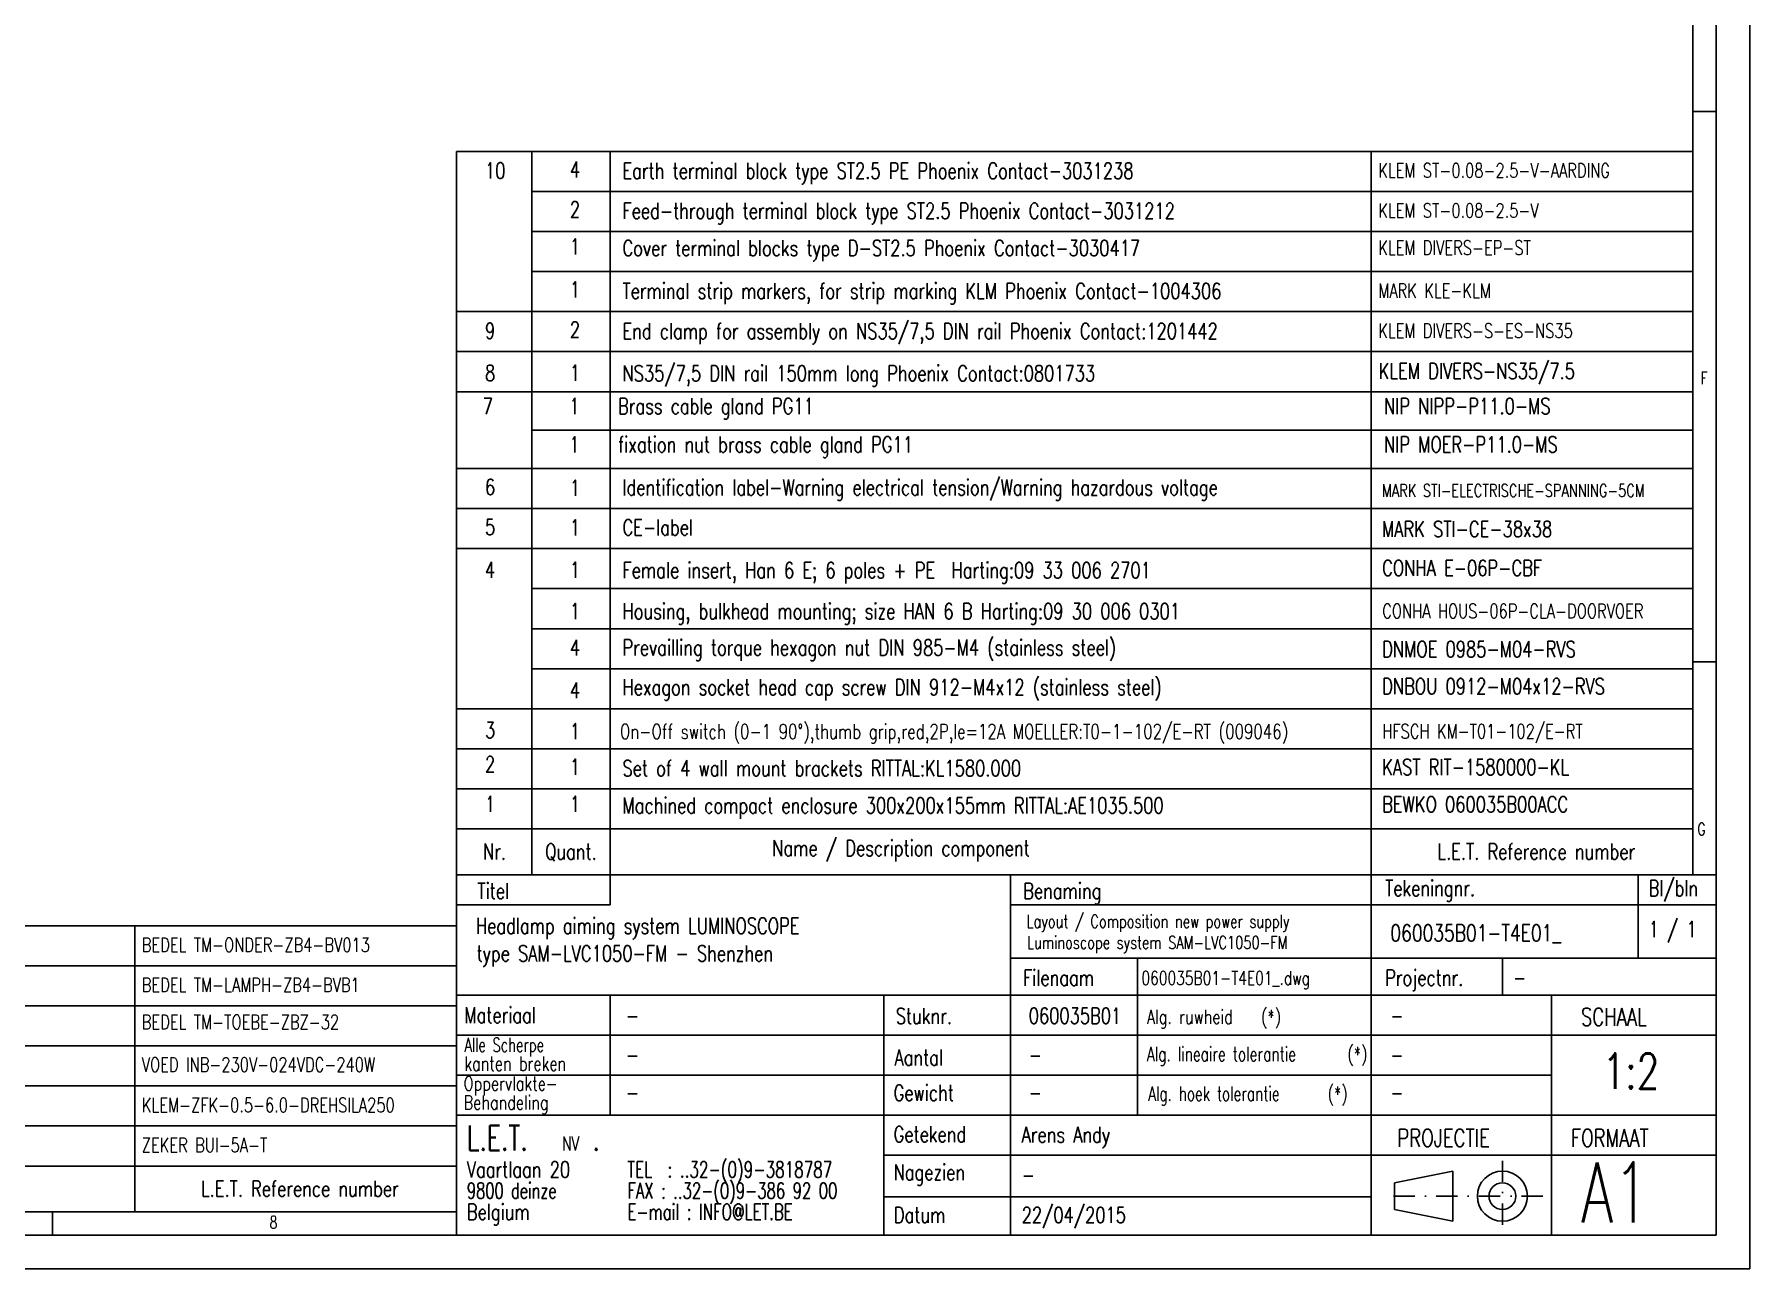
# Model space of a CAD drawing. Extents: x 4137 to 28680, y 2446 to 6814.
# Drawn here: x 7283 to 7797, y 2446 to 2815 of the extents above; entities that cross this region are included whole.
import ezdxf

# ---------------------------------------------------------------- set-up
doc = ezdxf.new("R2010")
doc.units = 0
doc.header["$LTSCALE"] = 0.5
doc.linetypes.add('DASHDOT', pattern=[25.4, 12.7, -6.35, 0, -6.35])
doc.layers.get('0').update_dxf_attribs({"linetype": 'CONTINUOUS'})
for name, color, linetype in [('DIM', 5, 'CONTINUOUS'), ('HLIJN', 1, 'DASHDOT'), ('VOL', 2, 'CONTINUOUS')]:
    doc.layers.add(name, color=color, linetype=linetype)
doc.styles.get("Standard").update_dxf_attribs({"font": 'simplex.shx'})

# ---------------------------------------------------------------- blocks, each defined once
blk = doc.blocks.new('SW_NOTE_0')
at = {"color": 0, "linetype": 'Continuous', "width": 0.7}
for s, height, p in [('L.E.T.', 3.704, (0, 1.35)), ('NV', 2.117, (14.27, 1.33)), ('.', 3.7, (18.81, 1.35))]:
    blk.add_text(s, height=height, dxfattribs=at).set_placement(p)
blk = doc.blocks.new('SW_NOTE_1')
at = {"color": 0, "linetype": 'Continuous'}
for s, height, width, p in [('Vaartlaan 20', 2.3813, 0.75, (0, 0.66)), ('9800 deinze', 2.3813, 0.675, (0, -2.51)), ('Belgium', 2.381, 0.75, (0, -5.69))]:
    blk.add_text(s, height=height, dxfattribs=dict(at, width=width)).set_placement(p)
blk = doc.blocks.new('SW_NOTE_2')
at = {"color": 0, "linetype": 'Continuous'}
for s, width, p in [('TEL  : ..32-(0)9-3818787', 0.698864, (0, 0.66)), ('FAX : ..32-(0)9-386 92 00', 0.684783, (0, -2.51)), ('E-mail : INFO@LET.BE', 0.690789, (0, -5.69))]:
    blk.add_text(s, height=2.3813, dxfattribs=dict(at, width=width)).set_placement(p)
blk = doc.blocks.new('SW_NOTE_3')
at = {"color": 0, "linetype": 'Continuous', "width": 0.75}
for s, height, p in [('Alg. ruwheid', 2.1167, (0, 0.59)), ('(*)', 2.117, (17.1, 0.59))]:
    blk.add_text(s, height=height, dxfattribs=at).set_placement(p)
blk = doc.blocks.new('SW_NOTE_4')
at = {"color": 0, "linetype": 'Continuous', "width": 0.75}
for s, p in [('Oppervlakte-', (0, 0.59)), ('Behandeling', (0, -2.24))]:
    blk.add_text(s, height=2.1167, dxfattribs=at).set_placement(p)
blk = doc.blocks.new('SW_NOTE_5')
at = {"color": 0, "linetype": 'Continuous'}
for s, width, p in [('Alle Scherpe', 0.681818, (0, 0.59)), ('kanten breken', 0.75, (0, -2.24))]:
    blk.add_text(s, height=2.1167, dxfattribs=dict(at, width=width)).set_placement(p)
blk = doc.blocks.new('SW_NOTE_6')
at = {"color": 0, "linetype": 'Continuous'}
for s, height, width, p in [('Alg. lineaire tolerantie', 2.1167, 0.715909, (0, 0.59)), ('(*)', 2.117, 0.75, (30.03, 0.59))]:
    blk.add_text(s, height=height, dxfattribs=dict(at, width=width)).set_placement(p)
blk = doc.blocks.new('SW_NOTE_7')
at = {"color": 0, "linetype": 'Continuous'}
for s, height, width, p in [('Alg. hoek tolerantie', 2.1167, 0.708333, (0, 0.59)), ('(*)', 2.117, 0.75, (26.87, 0.59))]:
    blk.add_text(s, height=height, dxfattribs=dict(at, width=width)).set_placement(p)

msp = doc.modelspace()

# ---------------------------------------------------------------- linework, layer by layer
at = {"color": 7, "linetype": 'Continuous'}
for p, q in [((7796.69, 3633.6), (7796.69, 2445.6)), ((7786.69, 2455.6), (7786.69, 3623.6)), ((7779.69, 3616.6), (7779.69, 2563.6)), ((7409.29, 2563.6), (7786.69, 2563.6)), ((7409.29, 2563.6), (7409.29, 2455.6)), ((7455.29, 2554.6), (7455.29, 2563.6)), ((7575.29, 2563.6), (7575.29, 2527.6)), ((7683.29, 2563.6), (7683.29, 2527.6)), ((7763.29, 2563.6), (7763.29, 2538.6)), ((7409.29, 2554.6), (7455.29, 2554.6)), ((7575.29, 2554.6), (7786.69, 2554.6)), ((7575.29, 2538.6), (7786.69, 2538.6)), ((7613.29, 2527.6), (7613.29, 2538.6)), ((7722.61, 2527.6), (7722.61, 2538.6)), ((7409.29, 2527.6), (7786.69, 2527.6)), ((7455.29, 2527.6), (7455.29, 2491.6)), ((7537.29, 2527.6), (7537.29, 2455.6)), ((7575.29, 2527.6), (7575.29, 2455.6)), ((7613.29, 2527.6), (7613.29, 2491.6)), ((7683.29, 2527.6), (7683.29, 2491.6)), ((7737.29, 2527.6), (7737.29, 2455.6)), ((7409.29, 2515.6), (7786.69, 2515.6)), ((7409.29, 2503.6), (7737.29, 2503.6)), ((7409.29, 2491.6), (7786.69, 2491.6)), ((7683.29, 2491.6), (7683.29, 2455.6)), ((7537.29, 2479.6), (7786.69, 2479.6)), ((7537.29, 2467.17), (7683.29, 2467.17)), ((6141.69, 2462.6), (7409.29, 2462.6)), ((6134.69, 2455.6), (7786.69, 2455.6)), ((6114.69, 2445.6), (7796.69, 2445.6))]:
    msp.add_line(p, q, dxfattribs=at)
at = {"layer": 'DIM', "color": 7, "linetype": 'Continuous'}
for p, q in [((7779.69, 2792.32), (7786.69, 2792.32)), ((7779.69, 2627.46), (7786.69, 2627.46)), ((7288.29, 2462.6), (7288.29, 2455.6))]:
    msp.add_line(p, q, dxfattribs=at)
at = {"layer": 'DIM'}
for p, q in [((7409.29, 2780.38), (7409.29, 2563.6)), ((7779.69, 2780.38), (7409.29, 2780.38)), ((7431.82, 2563.6), (7431.82, 2780.38)), ((7455.29, 2563.6), (7455.29, 2780.38)), ((7683.29, 2563.6), (7683.29, 2780.38)), ((7779.69, 2768.38), (7431.82, 2768.38)), ((7779.69, 2756.38), (7431.82, 2756.38)), ((7779.69, 2744.38), (7431.82, 2744.38)), ((7779.69, 2732.38), (7409.29, 2732.38)), ((7779.69, 2720.38), (7409.29, 2720.38)), ((7409.29, 2708.38), (7779.67, 2708.38)), ((7431.82, 2696.87), (7779.67, 2696.87)), ((7779.69, 2685.37), (7409.29, 2685.37)), ((7779.69, 2673.37), (7409.29, 2673.37)), ((7779.69, 2661.37), (7409.29, 2661.37)), ((7779.69, 2661.37), (7409.29, 2661.37)), ((7779.69, 2649.37), (7431.82, 2649.37)), ((7779.69, 2637.37), (7431.82, 2637.37)), ((7779.69, 2625.37), (7431.82, 2625.37)), ((7779.69, 2613.37), (7409.29, 2613.37)), ((7779.69, 2613.37), (7409.29, 2613.37)), ((7779.69, 2601.37), (7409.29, 2601.37)), ((7779.69, 2589.37), (7409.29, 2589.37)), ((7409.29, 2577.37), (7779.69, 2577.37)), ((7409.29, 2548.37), (7038.89, 2548.37)), ((7312.89, 2462.6), (7312.89, 2548.37)), ((7409.29, 2536.37), (7061.42, 2536.37)), ((7409.29, 2524.37), (7061.42, 2524.37)), ((7409.29, 2524.37), (7061.42, 2524.37)), ((7409.29, 2512.37), (7038.89, 2512.37)), ((7409.29, 2500.37), (7038.89, 2500.37)), ((7409.29, 2488.37), (7061.42, 2488.37)), ((7038.89, 2476.37), (7409.29, 2476.37))]:
    msp.add_line(p, q, dxfattribs=at)
at = {"layer": 'HLIJN'}
for p, q in [((7722.61, 2477.94), (7722.61, 2456.73)), ((7734.73, 2467.33), (7688.34, 2467.33))]:
    msp.add_line(p, q, dxfattribs=at)
at = {"layer": 'VOL', "color": 7}
for p, q in [((7707.77, 2474.83), (7690.26, 2471.33)), ((7707.77, 2459.83), (7707.77, 2474.83)), ((7690.26, 2471.33), (7690.26, 2463.33))]:
    msp.add_line(p, q, dxfattribs=at)
at = {"layer": 'VOL', "color": 7, "linetype": 'Continuous'}
msp.add_line((7707.77, 2459.83), (7690.26, 2463.33), dxfattribs=at)
at = {"layer": 'VOL', "color": 7}
for radius in [7.5, 4]:
    msp.add_circle((7722.61, 2467.33), radius, dxfattribs=at)

# ---------------------------------------------------------------- block references
at = {"color": 7, "linetype": 'Continuous', "xscale": 2, "yscale": 2, "zscale": 2}
for name, p in [('SW_NOTE_3', (7616.11, 2517.77)), ('SW_NOTE_5', (7411.64, 2509.41)), ('SW_NOTE_6', (7616.11, 2506.63)), ('SW_NOTE_4', (7411.41, 2497.77)), ('SW_NOTE_7', (7616.51, 2494.75)), ('SW_NOTE_0', (7412.4, 2478.36)), ('SW_NOTE_1', (7412.4, 2471.62)), ('SW_NOTE_2', (7460.51, 2471.62))]:
    msp.add_blockref(name, p, dxfattribs=at)

# ---------------------------------------------------------------- texts
at = {"color": 7, "linetype": 'Continuous', "width": 0.75}
for s, height, p in [('Titel', 4.762, (7415.57, 2556.4)), ('Benaming', 4.762, (7579.07, 2556.4)), ('Tekeningnr.', 4.7625, (7687.49, 2557.22)), ('Bl/bln', 4.762, (7766.42, 2557.22)), ('Filenaam', 4.762, (7579.02, 2530.4)), ('Projectnr.', 4.762, (7687.49, 2530.4)), ('Materiaal', 4.762, (7411.64, 2519.2)), ('Stuknr.', 4.762, (7540.9, 2518.94)), ('SCHAAL', 5.292, (7746.15, 2518.38)), ('Aantal', 4.762, (7540.51, 2506.48)), ('1:2', 10.583, (7752.62, 2499.53)), ('Gewicht', 4.762, (7540.24, 2495.91)), ('Getekend', 4.762, (7540.24, 2483.51)), ('PROJECTIE', 5.292, (7691.15, 2482.14)), ('FORMAAT', 5.292, (7743.15, 2482.14)), ('Nagezien', 4.762, (7540.24, 2472.11)), ('Datum', 4.762, (7540.33, 2459.32))]:
    msp.add_text(s, height=height, dxfattribs=at).set_placement(p)
at = {"layer": 'DIM', "width": 0.75}
for s, height, p in [('10', 4.762, (7417.82, 2772.25)), ('4', 4.76, (7443.24, 2772.58)), ('Earth terminal block type ST2.5 PE Phoenix Contact-3031238', 4.7625, (7459.02, 2772.16)), ('KLEM ST-0.08-2.5-V-AARDING', 4.2862, (7685.4, 2772.51)), ('2', 4.76, (7443.24, 2760.59)), ('Feed-through terminal block type ST2.5 Phoenix Contact-3031212', 4.7625, (7459.02, 2760.17)), ('KLEM ST-0.08-2.5-V', 4.2862, (7685.4, 2760.52)), ('1', 4.76, (7443.24, 2749.45)), ('Cover terminal blocks type D-ST2.5 Phoenix Contact-3030417', 4.7625, (7459.02, 2749.03)), ('KLEM DIVERS-EP-ST', 4.2862, (7685.4, 2749.38)), ('1', 4.76, (7443.24, 2736.59)), ('Terminal strip markers, for strip marking KLM Phoenix Contact-1004306', 4.7625, (7459.02, 2736.17)), ('MARK KLE-KLM', 4.2862, (7685.4, 2736.52)), ('9', 4.76, (7417.82, 2724.25)), ('2', 4.76, (7443.24, 2724.58)), ('End clamp for assembly on NS35/7,5 DIN rail Phoenix Contact:1201442 ', 4.7625, (7459.02, 2724.16)), ('KLEM DIVERS-S-ES-NS35', 4.2862, (7685.4, 2724.51)), ('8', 4.76, (7417.82, 2711.6)), ('1', 4.76, (7443.24, 2711.62)), ('NS35/7,5 DIN rail 150mm long Phoenix Contact:0801733', 4.7625, (7459.02, 2711.5)), ('KLEM DIVERS-NS35/7.5', 4.7625, (7685.55, 2712.18)), ('7', 4.76, (7417.12, 2701.68)), ('1', 4.76, (7443.07, 2701.68)), ('Brass cable gland PG11', 4.7625, (7457.7, 2701.68)), ('NIP NIPP-P11.0-MS', 4.7625, (7687.14, 2701.68)), ('1', 4.76, (7443.07, 2690.18)), ('fixation nut brass cable gland PG11', 4.7625, (7457.7, 2690.18)), ('NIP MOER-P11.0-MS', 4.7625, (7687.14, 2690.18)), ('Identification label-Warning electrical tension/Warning hazardous voltage', 4.7625, (7459.02, 2677.32)), ('6', 4.76, (7417.82, 2677.45)), ('1', 4.76, (7443.24, 2677.14)), ('MARK STI-ELECTRISCHE-SPANNING-5CM ', 3.8, (7686.55, 2676.84)), ('5', 4.76, (7417.82, 2665.45)), ('1', 4.76, (7443.24, 2665.31)), ('CE-label', 4.762, (7459.02, 2665.32)), ('MARK STI-CE-38x38', 4.7625, (7686.55, 2664.84)), ('4', 4.76, (7417.82, 2652.59)), ('1', 4.76, (7443.24, 2652.61)), ('Female insert, Han 6 E; 6 poles + PE  Harting:09 33 006 2701', 4.7625, (7459.02, 2652.5)), ('CONHA E-06P-CBF', 4.7625, (7686.6, 2653.18)), ('1', 4.76, (7443.24, 2640.22)), ('Housing, bulkhead mounting; size HAN 6 B Harting:09 30 006 0301', 4.7625, (7459.02, 2640.22)), ('CONHA HOUS-06P-CLA-DOORVOER', 4.2862, (7686.6, 2640.5)), ('4', 4.76, (7443.24, 2629.31)), ('Prevailling torque hexagon nut DIN 985-M4 (stainless steel)', 4.7625, (7459.02, 2629.32)), ('DNMOE 0985-M04-RVS', 4.7625, (7686.6, 2628.84)), ('4', 4.76, (7443.24, 2616.52)), ('Hexagon socket head cap screw DIN 912-M4x12 (stainless steel)', 4.7625, (7459.02, 2617.46)), ('DNBOU 0912-M04x12-RVS', 4.7625, (7686.6, 2617.73)), ('3', 4.76, (7417.82, 2604.59)), ('1', 4.76, (7443.24, 2604.22)), ('On-Off switch (0-1 90°),thumb grip,red,2P,Ie=12A MOELLER:T0-1-102/E-RT (009046)', 4.3895, (7458.25, 2604.38)), ('HFSCH KM-T01-102/E-RT', 4.2862, (7686.6, 2604.5)), ('2', 4.76, (7417.82, 2594.37)), ('1', 4.76, (7443.24, 2593.58)), ('Set of 4 wall mount brackets RITTAL:KL1580.000', 4.7625, (7459.02, 2593.17)), ('KAST RIT-1580000-KL', 4.7625, (7686.6, 2593.51)), ('1', 4.76, (7417.82, 2582.44)), ('1', 4.76, (7443.24, 2582.44)), ('Machined compact enclosure 300x200x155mm RITTAL:AE1035.500', 4.7625, (7459.02, 2582.02)), ('BEWKO 060035B00ACC', 4.7625, (7686.6, 2582.37)), ('Name / Description component', 4.7625, (7503.88, 2569.23)), ('Nr.', 4.762, (7417.25, 2568.19)), ('Quant.', 4.762, (7435.84, 2568.19)), ('L.E.T. Reference number', 4.7625, (7703.15, 2568.19)), ('Headlamp aiming system LUMINOSCOPE', 4.7625, (7415.13, 2545.95)), ('Layout / Composition new power supply', 3.81, (7580.07, 2547.77)), ('1 / 1', 4.762, (7766.42, 2544.93)), ('BEDEL TM-ONDER-ZB4-BV013', 4.2862, (7315, 2540.5)), ('Luminoscope system SAM-LVC1050-FM', 3.81, (7580.22, 2541.44)), ('060035B01-T4E01_', 5, (7689.06, 2543.69)), ('type SAM-LVC1050-FM - Shenzhen', 4.7625, (7415.33, 2537.69)), ('060035B01-T4E01_.dwg', 4.0481, (7614.46, 2530.67)), ('BEDEL TM-LAMPH-ZB4-BVB1', 4.2862, (7315, 2528.51)), ('-', 4.76, (7725.78, 2530.4)), ('060035B01', 4.762, (7580.72, 2519)), ('BEDEL TM-TOEBE-ZBZ-32', 4.2862, (7315, 2517.37)), ('-', 4.76, (7460.04, 2519)), ('-', 4.76, (7689.05, 2519)), ('VOED INB-230V-024VDC-240W', 4.2862, (7315, 2504.63)), ('-', 4.76, (7460.04, 2507.26)), ('-', 4.76, (7580.72, 2507.26)), ('-', 4.76, (7689.05, 2507.26)), ('-', 4.76, (7460.04, 2495.91)), ('-', 4.76, (7580.72, 2495.91)), ('-', 4.76, (7689.05, 2495.91)), ('KLEM-ZFK-0.5-6.0-DREHSILA250', 4.2862, (7315, 2492.5)), ('Arens Andy', 4.762, (7578.61, 2483.38)), ('ZEKER BUI-5A-T', 4.2862, (7315, 2480.5)), ('L.E.T. Reference number', 4.7625, (7332.75, 2467.19)), ('-', 4.76, (7578.61, 2471.25)), ('22/04/2015', 4.762, (7578.61, 2459.32))]:
    msp.add_text(s, height=height, dxfattribs=at).set_placement(p)
at = {"layer": 'DIM', "color": 7, "width": 0.75}
for s, p in [('F', (7781.95, 2710.58)), ('G', (7780.99, 2575.47)), ('8', (7353.27, 2457.67))]:
    msp.add_text(s, height=3.7, dxfattribs=at).set_placement(p)
at = {"layer": 'VOL', "color": 7, "width": 0.7}
msp.add_text('A1', height=17.992, dxfattribs=at).set_placement((7746.15, 2459.46))

doc.saveas('drawing.dxf')
